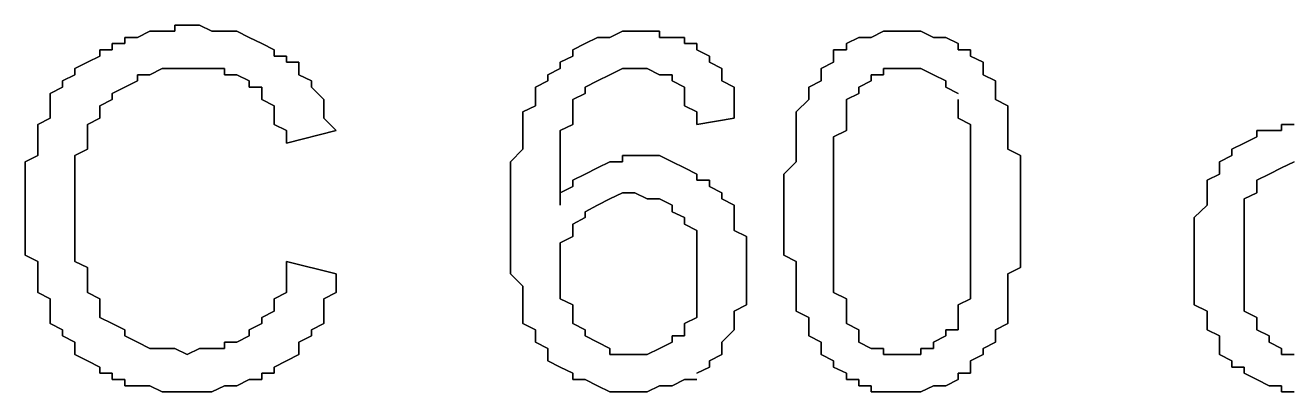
# Model space of a CAD drawing. Header units: metres. Extents: x 2.9 to 42.8, y 1.7 to 28.7.
# Drawn here: x 39.945 to 40.3031, y 23.6132 to 23.7172 of the extents above; entities that cross this region are included whole.
import ezdxf

# ---------------------------------------------------------------- set-up
doc = ezdxf.new("R2010")
doc.units = ezdxf.units.M
doc.layers.add('GRIS', color=8, linetype='Continuous')

msp = doc.modelspace()

# ---------------------------------------------------------------- linework, layer by layer
at = {"layer": 'GRIS', "lineweight": -3}
for points in [[(39.9909, 23.7172), (39.9874, 23.7172), (39.9909, 23.7172)], [(39.9874, 23.7172), (39.9874, 23.7155), (39.9874, 23.7172)], [(39.9944, 23.7172), (39.9909, 23.7172), (39.9944, 23.7172)], [(39.9979, 23.7155), (39.9944, 23.7172), (39.9979, 23.7155)], [(39.9768, 23.7137), (39.9732, 23.7137), (39.9768, 23.7137)], [(39.9732, 23.7137), (39.9732, 23.712), (39.9732, 23.7137)], [(39.9803, 23.7155), (39.9768, 23.7137), (39.9803, 23.7155)], [(39.9838, 23.7155), (39.9803, 23.7155), (39.9838, 23.7155)], [(39.9874, 23.7155), (39.9838, 23.7155), (39.9874, 23.7155)], [(40.0015, 23.7155), (39.9979, 23.7155), (40.0015, 23.7155)], [(40.005, 23.7155), (40.0015, 23.7155), (40.005, 23.7155)], [(40.0085, 23.7137), (40.005, 23.7155), (40.0085, 23.7137)], [(40.0121, 23.712), (40.0085, 23.7137), (40.0121, 23.712)], [(40.1073, 23.7137), (40.1038, 23.712), (40.1073, 23.7137)], [(40.1108, 23.7137), (40.1073, 23.7137), (40.1108, 23.7137)], [(40.1144, 23.7155), (40.1108, 23.7137), (40.1144, 23.7155)], [(40.1179, 23.7155), (40.1144, 23.7155), (40.1179, 23.7155)], [(40.1214, 23.7155), (40.1179, 23.7155), (40.1214, 23.7155)], [(40.1249, 23.7155), (40.1214, 23.7155), (40.1249, 23.7155)], [(40.1249, 23.7137), (40.1249, 23.7155), (40.1249, 23.7137)], [(40.1285, 23.7137), (40.1249, 23.7137), (40.1285, 23.7137)], [(40.132, 23.7137), (40.1285, 23.7137), (40.132, 23.7137)], [(40.132, 23.712), (40.132, 23.7137), (40.132, 23.712)], [(40.1814, 23.7137), (40.1779, 23.712), (40.1814, 23.7137)], [(40.1849, 23.7137), (40.1814, 23.7137), (40.1849, 23.7137)], [(40.1884, 23.7155), (40.1849, 23.7137), (40.1884, 23.7155)], [(40.192, 23.7155), (40.1884, 23.7155), (40.192, 23.7155)], [(40.1955, 23.7155), (40.192, 23.7155), (40.1955, 23.7155)], [(40.199, 23.7155), (40.1955, 23.7155), (40.199, 23.7155)], [(40.2026, 23.7137), (40.199, 23.7155), (40.2026, 23.7137)], [(40.2061, 23.7137), (40.2026, 23.7137), (40.2061, 23.7137)], [(40.2096, 23.712), (40.2061, 23.7137), (40.2096, 23.712)], [(39.9697, 23.7102), (39.9662, 23.7102), (39.9697, 23.7102)], [(39.9662, 23.7102), (39.9662, 23.7084), (39.9662, 23.7102)], [(39.9732, 23.712), (39.9697, 23.712), (39.9732, 23.712)], [(39.9697, 23.712), (39.9697, 23.7102), (39.9697, 23.712)], [(40.0156, 23.7102), (40.0121, 23.712), (40.0156, 23.7102)], [(40.0156, 23.7084), (40.0156, 23.7102), (40.0156, 23.7084)], [(40.1038, 23.712), (40.1003, 23.7102), (40.1038, 23.712)], [(40.1003, 23.7102), (40.1003, 23.7084), (40.1003, 23.7102)], [(40.1355, 23.712), (40.132, 23.712), (40.1355, 23.712)], [(40.1355, 23.7102), (40.1355, 23.712), (40.1355, 23.7102)], [(40.1391, 23.7084), (40.1355, 23.7102), (40.1391, 23.7084)], [(40.1779, 23.7102), (40.1743, 23.7102), (40.1779, 23.7102)], [(40.1743, 23.7102), (40.1743, 23.7084), (40.1743, 23.7102)], [(40.1779, 23.712), (40.1779, 23.7102), (40.1779, 23.712)], [(40.2096, 23.7102), (40.2096, 23.712), (40.2096, 23.7102)], [(40.2131, 23.7102), (40.2096, 23.7102), (40.2131, 23.7102)], [(40.2131, 23.7084), (40.2131, 23.7102), (40.2131, 23.7084)], [(39.9627, 23.7067), (39.9591, 23.7049), (39.9627, 23.7067)], [(39.9662, 23.7084), (39.9627, 23.7067), (39.9662, 23.7084)], [(40.0191, 23.7084), (40.0156, 23.7084), (40.0191, 23.7084)], [(40.0191, 23.7067), (40.0191, 23.7084), (40.0191, 23.7067)], [(40.0226, 23.7067), (40.0191, 23.7067), (40.0226, 23.7067)], [(40.0226, 23.7049), (40.0226, 23.7067), (40.0226, 23.7049)], [(40.1003, 23.7084), (40.0967, 23.7067), (40.1003, 23.7084)], [(40.0967, 23.7067), (40.0967, 23.7049), (40.0967, 23.7067)], [(40.1391, 23.7067), (40.1391, 23.7084), (40.1391, 23.7067)], [(40.1426, 23.7049), (40.1391, 23.7067), (40.1426, 23.7049)], [(40.1743, 23.7067), (40.1708, 23.7049), (40.1743, 23.7067)], [(40.1743, 23.7084), (40.1743, 23.7067), (40.1743, 23.7084)], [(40.2167, 23.7067), (40.2131, 23.7084), (40.2167, 23.7067)], [(40.2167, 23.7049), (40.2167, 23.7067), (40.2167, 23.7049)], [(39.9591, 23.7031), (39.9556, 23.7014), (39.9591, 23.7031)], [(39.9591, 23.7049), (39.9591, 23.7031), (39.9591, 23.7049)], [(39.9768, 23.7014), (39.9768, 23.7031), (39.9768, 23.7014)], [(39.9768, 23.7031), (39.9803, 23.7031), (39.9768, 23.7031)], [(39.9803, 23.7031), (39.9838, 23.7049), (39.9803, 23.7031)], [(39.9838, 23.7049), (39.9874, 23.7049), (39.9838, 23.7049)], [(39.9874, 23.7049), (39.9909, 23.7049), (39.9874, 23.7049)], [(39.9909, 23.7049), (39.9944, 23.7049), (39.9909, 23.7049)], [(39.9944, 23.7049), (39.9979, 23.7049), (39.9944, 23.7049)], [(39.9979, 23.7049), (40.0015, 23.7049), (39.9979, 23.7049)], [(40.0015, 23.7049), (40.0015, 23.7031), (40.0015, 23.7049)], [(40.0015, 23.7031), (40.005, 23.7031), (40.0015, 23.7031)], [(40.005, 23.7031), (40.0085, 23.7014), (40.005, 23.7031)], [(40.0226, 23.7031), (40.0226, 23.7049), (40.0226, 23.7031)], [(40.0262, 23.7014), (40.0226, 23.7031), (40.0262, 23.7014)], [(40.0967, 23.7049), (40.0932, 23.7031), (40.0967, 23.7049)], [(40.0932, 23.7031), (40.0932, 23.7014), (40.0932, 23.7031)], [(40.1073, 23.7014), (40.1108, 23.7031), (40.1073, 23.7014)], [(40.1108, 23.7031), (40.1144, 23.7049), (40.1108, 23.7031)], [(40.1144, 23.7049), (40.1179, 23.7049), (40.1144, 23.7049)], [(40.1179, 23.7049), (40.1214, 23.7049), (40.1179, 23.7049)], [(40.1214, 23.7049), (40.1249, 23.7031), (40.1214, 23.7049)], [(40.1249, 23.7031), (40.1285, 23.7031), (40.1249, 23.7031)], [(40.1285, 23.7031), (40.1285, 23.7014), (40.1285, 23.7031)], [(40.1426, 23.7031), (40.1426, 23.7049), (40.1426, 23.7031)], [(40.1426, 23.7014), (40.1426, 23.7031), (40.1426, 23.7014)], [(40.1708, 23.7049), (40.1708, 23.7031), (40.1708, 23.7049)], [(40.1708, 23.7031), (40.1708, 23.7014), (40.1708, 23.7031)], [(40.1849, 23.7014), (40.1849, 23.7031), (40.1849, 23.7014)], [(40.1849, 23.7031), (40.1884, 23.7031), (40.1849, 23.7031)], [(40.1884, 23.7031), (40.1884, 23.7049), (40.1884, 23.7031)], [(40.1884, 23.7049), (40.192, 23.7049), (40.1884, 23.7049)], [(40.192, 23.7049), (40.1955, 23.7049), (40.192, 23.7049)], [(40.1955, 23.7049), (40.199, 23.7049), (40.1955, 23.7049)], [(40.199, 23.7049), (40.2026, 23.7031), (40.199, 23.7049)], [(40.2026, 23.7031), (40.2061, 23.7014), (40.2026, 23.7031)], [(40.2167, 23.7031), (40.2167, 23.7049), (40.2167, 23.7031)], [(40.2202, 23.7014), (40.2167, 23.7031), (40.2202, 23.7014)], [(39.9556, 23.6996), (39.9521, 23.6978), (39.9556, 23.6996)], [(39.9556, 23.7014), (39.9556, 23.6996), (39.9556, 23.7014)], [(39.9697, 23.6978), (39.9732, 23.6996), (39.9697, 23.6978)], [(39.9732, 23.6996), (39.9768, 23.7014), (39.9732, 23.6996)], [(40.0085, 23.7014), (40.0085, 23.6996), (40.0085, 23.7014)], [(40.0085, 23.6996), (40.0121, 23.6996), (40.0085, 23.6996)], [(40.0121, 23.6996), (40.0121, 23.6978), (40.0121, 23.6996)], [(40.0262, 23.6996), (40.0262, 23.7014), (40.0262, 23.6996)], [(40.0297, 23.6961), (40.0262, 23.6996), (40.0297, 23.6961)], [(40.0932, 23.7014), (40.0897, 23.6996), (40.0932, 23.7014)], [(40.0897, 23.6996), (40.0897, 23.6978), (40.0897, 23.6996)], [(40.1038, 23.6996), (40.1073, 23.7014), (40.1038, 23.6996)], [(40.1038, 23.6978), (40.1038, 23.6996), (40.1038, 23.6978)], [(40.1285, 23.7014), (40.132, 23.6996), (40.1285, 23.7014)], [(40.132, 23.6996), (40.132, 23.6978), (40.132, 23.6996)], [(40.1461, 23.6996), (40.1426, 23.7014), (40.1461, 23.6996)], [(40.1461, 23.6978), (40.1461, 23.6996), (40.1461, 23.6978)], [(40.1708, 23.7014), (40.1673, 23.6996), (40.1708, 23.7014)], [(40.1673, 23.6996), (40.1673, 23.6978), (40.1673, 23.6996)], [(40.1814, 23.6996), (40.1849, 23.7014), (40.1814, 23.6996)], [(40.1814, 23.6978), (40.1814, 23.6996), (40.1814, 23.6978)], [(40.2061, 23.7014), (40.2061, 23.6996), (40.2061, 23.7014)], [(40.2061, 23.6996), (40.2096, 23.6978), (40.2061, 23.6996)], [(40.2202, 23.6996), (40.2202, 23.7014), (40.2202, 23.6996)], [(40.2202, 23.6961), (40.2202, 23.6996), (40.2202, 23.6961)], [(39.9521, 23.6978), (39.9521, 23.6943), (39.9521, 23.6978)], [(39.9662, 23.6943), (39.9697, 23.6961), (39.9662, 23.6943)], [(39.9697, 23.6961), (39.9697, 23.6978), (39.9697, 23.6961)], [(40.0121, 23.6978), (40.0121, 23.6961), (40.0121, 23.6978)], [(40.0121, 23.6961), (40.0156, 23.6943), (40.0121, 23.6961)], [(40.0297, 23.6943), (40.0297, 23.6961), (40.0297, 23.6943)], [(40.0897, 23.6978), (40.0897, 23.6961), (40.0897, 23.6978)], [(40.0897, 23.6961), (40.0897, 23.6943), (40.0897, 23.6961)], [(40.1003, 23.6961), (40.1038, 23.6978), (40.1003, 23.6961)], [(40.1003, 23.6926), (40.1003, 23.6961), (40.1003, 23.6926)], [(40.132, 23.6978), (40.132, 23.6961), (40.132, 23.6978)], [(40.132, 23.6961), (40.132, 23.6943), (40.132, 23.6961)], [(40.1461, 23.6943), (40.1461, 23.6978), (40.1461, 23.6943)], [(40.1673, 23.6961), (40.1637, 23.6926), (40.1673, 23.6961)], [(40.1673, 23.6978), (40.1673, 23.6961), (40.1673, 23.6978)], [(40.1779, 23.6961), (40.1814, 23.6978), (40.1779, 23.6961)], [(40.1779, 23.6943), (40.1779, 23.6961), (40.1779, 23.6943)], [(40.2096, 23.6961), (40.2096, 23.6943), (40.2096, 23.6961)], [(40.2237, 23.6943), (40.2202, 23.6961), (40.2237, 23.6943)], [(39.9521, 23.6943), (39.9521, 23.6926), (39.9521, 23.6943)], [(39.9521, 23.6926), (39.9521, 23.6908), (39.9521, 23.6926)], [(39.9662, 23.6926), (39.9662, 23.6943), (39.9662, 23.6926)], [(39.9662, 23.6908), (39.9662, 23.6926), (39.9662, 23.6908)], [(40.0156, 23.6943), (40.0156, 23.6926), (40.0156, 23.6943)], [(40.0156, 23.6926), (40.0156, 23.689), (40.0156, 23.6926)], [(40.0297, 23.6926), (40.0297, 23.6943), (40.0297, 23.6926)], [(40.0297, 23.6908), (40.0297, 23.6926), (40.0297, 23.6908)], [(40.0897, 23.6943), (40.0861, 23.6926), (40.0897, 23.6943)], [(40.0861, 23.6926), (40.0861, 23.6908), (40.0861, 23.6926)], [(40.1003, 23.6908), (40.1003, 23.6926), (40.1003, 23.6908)], [(40.132, 23.6943), (40.1355, 23.6926), (40.132, 23.6943)], [(40.1355, 23.6926), (40.1355, 23.689), (40.1355, 23.6926)], [(40.1461, 23.6926), (40.1461, 23.6943), (40.1461, 23.6926)], [(40.1461, 23.6908), (40.1461, 23.6926), (40.1461, 23.6908)], [(40.1637, 23.6926), (40.1637, 23.6908), (40.1637, 23.6926)], [(40.1779, 23.6926), (40.1779, 23.6943), (40.1779, 23.6926)], [(40.1779, 23.689), (40.1779, 23.6926), (40.1779, 23.689)], [(40.2096, 23.6943), (40.2096, 23.6926), (40.2096, 23.6943)], [(40.2096, 23.6926), (40.2096, 23.6908), (40.2096, 23.6926)], [(40.2237, 23.6926), (40.2237, 23.6943), (40.2237, 23.6926)], [(40.2237, 23.689), (40.2237, 23.6926), (40.2237, 23.689)], [(39.9521, 23.6908), (39.9486, 23.689), (39.9521, 23.6908)], [(39.9486, 23.689), (39.9486, 23.6873), (39.9486, 23.689)], [(39.9627, 23.689), (39.9662, 23.6908), (39.9627, 23.689)], [(39.9627, 23.6873), (39.9627, 23.689), (39.9627, 23.6873)], [(40.0156, 23.689), (40.0191, 23.6873), (40.0156, 23.689)], [(40.0332, 23.6873), (40.0297, 23.6908), (40.0332, 23.6873)], [(40.0861, 23.6908), (40.0861, 23.689), (40.0861, 23.6908)], [(40.0861, 23.689), (40.0861, 23.6855), (40.0861, 23.689)], [(40.0967, 23.6873), (40.1003, 23.689), (40.0967, 23.6873)], [(40.1003, 23.689), (40.1003, 23.6908), (40.1003, 23.689)], [(40.1355, 23.689), (40.1461, 23.6908), (40.1355, 23.689)], [(40.1637, 23.6908), (40.1637, 23.689), (40.1637, 23.6908)], [(40.1637, 23.689), (40.1637, 23.6873), (40.1637, 23.689)], [(40.1779, 23.6873), (40.1779, 23.689), (40.1779, 23.6873)], [(40.2096, 23.6908), (40.2131, 23.689), (40.2096, 23.6908)], [(40.2131, 23.689), (40.2131, 23.6873), (40.2131, 23.689)], [(40.2237, 23.6873), (40.2237, 23.689), (40.2237, 23.6873)], [(40.3049, 23.689), (40.3013, 23.689), (40.3049, 23.689)], [(40.3013, 23.689), (40.3013, 23.6873), (40.3013, 23.689)], [(39.9486, 23.6873), (39.9486, 23.6855), (39.9486, 23.6873)], [(39.9486, 23.6855), (39.9486, 23.6837), (39.9486, 23.6855)], [(39.9627, 23.6855), (39.9627, 23.6873), (39.9627, 23.6855)], [(39.9627, 23.682), (39.9627, 23.6855), (39.9627, 23.682)], [(40.0191, 23.6873), (40.0191, 23.6837), (40.0191, 23.6873)], [(40.0191, 23.6837), (40.0332, 23.6873), (40.0191, 23.6837)], [(40.0861, 23.6855), (40.0861, 23.6837), (40.0861, 23.6855)], [(40.0967, 23.6855), (40.0967, 23.6873), (40.0967, 23.6855)], [(40.0967, 23.6837), (40.0967, 23.6855), (40.0967, 23.6837)], [(40.1637, 23.6873), (40.1637, 23.6855), (40.1637, 23.6873)], [(40.1637, 23.6855), (40.1637, 23.682), (40.1637, 23.6855)], [(40.1743, 23.6855), (40.1779, 23.6873), (40.1743, 23.6855)], [(40.1743, 23.6837), (40.1743, 23.6855), (40.1743, 23.6837)], [(40.2131, 23.6873), (40.2131, 23.6855), (40.2131, 23.6873)], [(40.2131, 23.6855), (40.2131, 23.682), (40.2131, 23.6855)], [(40.2237, 23.6855), (40.2237, 23.6873), (40.2237, 23.6855)], [(40.2237, 23.6837), (40.2237, 23.6855), (40.2237, 23.6837)], [(40.2943, 23.6855), (40.2907, 23.6837), (40.2943, 23.6855)], [(40.2978, 23.6873), (40.2943, 23.6873), (40.2978, 23.6873)], [(40.2943, 23.6873), (40.2943, 23.6855), (40.2943, 23.6873)], [(40.3013, 23.6873), (40.2978, 23.6873), (40.3013, 23.6873)], [(39.9486, 23.6837), (39.9486, 23.6802), (39.9486, 23.6837)], [(39.9591, 23.6802), (39.9627, 23.682), (39.9591, 23.6802)], [(40.0861, 23.682), (40.0826, 23.6784), (40.0861, 23.682)], [(40.0861, 23.6837), (40.0861, 23.682), (40.0861, 23.6837)], [(40.0967, 23.682), (40.0967, 23.6837), (40.0967, 23.682)], [(40.0967, 23.6802), (40.0967, 23.682), (40.0967, 23.6802)], [(40.1637, 23.682), (40.1637, 23.6802), (40.1637, 23.682)], [(40.1743, 23.6802), (40.1743, 23.6837), (40.1743, 23.6802)], [(40.2131, 23.682), (40.2131, 23.6802), (40.2131, 23.682)], [(40.2237, 23.682), (40.2237, 23.6837), (40.2237, 23.682)], [(40.2273, 23.6802), (40.2237, 23.682), (40.2273, 23.6802)], [(40.2907, 23.6837), (40.2872, 23.682), (40.2907, 23.6837)], [(40.2872, 23.682), (40.2872, 23.6802), (40.2872, 23.682)], [(39.9486, 23.6802), (39.945, 23.6784), (39.9486, 23.6802)], [(39.945, 23.6784), (39.945, 23.6767), (39.945, 23.6784)], [(39.9591, 23.6784), (39.9591, 23.6802), (39.9591, 23.6784)], [(39.9591, 23.6749), (39.9591, 23.6784), (39.9591, 23.6749)], [(40.0826, 23.6784), (40.0826, 23.6767), (40.0826, 23.6784)], [(40.0967, 23.6767), (40.0967, 23.6802), (40.0967, 23.6767)], [(40.1108, 23.6784), (40.1073, 23.6767), (40.1108, 23.6784)], [(40.1144, 23.6784), (40.1108, 23.6784), (40.1144, 23.6784)], [(40.1179, 23.6802), (40.1144, 23.6802), (40.1179, 23.6802)], [(40.1144, 23.6802), (40.1144, 23.6784), (40.1144, 23.6802)], [(40.1214, 23.6802), (40.1179, 23.6802), (40.1214, 23.6802)], [(40.1249, 23.6802), (40.1214, 23.6802), (40.1249, 23.6802)], [(40.1285, 23.6784), (40.1249, 23.6802), (40.1285, 23.6784)], [(40.132, 23.6767), (40.1285, 23.6784), (40.132, 23.6767)], [(40.1637, 23.6784), (40.1602, 23.6749), (40.1637, 23.6784)], [(40.1637, 23.6802), (40.1637, 23.6784), (40.1637, 23.6802)], [(40.1743, 23.6784), (40.1743, 23.6802), (40.1743, 23.6784)], [(40.1743, 23.6749), (40.1743, 23.6784), (40.1743, 23.6749)], [(40.2131, 23.6802), (40.2131, 23.6767), (40.2131, 23.6802)], [(40.2273, 23.6767), (40.2273, 23.6802), (40.2273, 23.6767)], [(40.2872, 23.6802), (40.2837, 23.6784), (40.2872, 23.6802)], [(40.2837, 23.6784), (40.2837, 23.6767), (40.2837, 23.6784)], [(40.3013, 23.6767), (40.3049, 23.6784), (40.3013, 23.6767)], [(39.945, 23.6767), (39.945, 23.6732), (39.945, 23.6767)], [(39.9591, 23.6732), (39.9591, 23.6749), (39.9591, 23.6732)], [(40.0826, 23.6767), (40.0826, 23.6732), (40.0826, 23.6767)], [(40.0967, 23.6749), (40.0967, 23.6767), (40.0967, 23.6749)], [(40.0967, 23.6714), (40.0967, 23.6749), (40.0967, 23.6714)], [(40.1038, 23.6749), (40.1003, 23.6732), (40.1038, 23.6749)], [(40.1073, 23.6767), (40.1038, 23.6749), (40.1073, 23.6767)], [(40.1355, 23.6749), (40.132, 23.6767), (40.1355, 23.6749)], [(40.1355, 23.6732), (40.1355, 23.6749), (40.1355, 23.6732)], [(40.1602, 23.6749), (40.1602, 23.6732), (40.1602, 23.6749)], [(40.1743, 23.6732), (40.1743, 23.6749), (40.1743, 23.6732)], [(40.2131, 23.6767), (40.2131, 23.6732), (40.2131, 23.6767)], [(40.2273, 23.6749), (40.2273, 23.6767), (40.2273, 23.6749)], [(40.2273, 23.6732), (40.2273, 23.6749), (40.2273, 23.6732)], [(40.2837, 23.6749), (40.2802, 23.6732), (40.2837, 23.6749)], [(40.2837, 23.6767), (40.2837, 23.6749), (40.2837, 23.6767)], [(40.2943, 23.6732), (40.2978, 23.6749), (40.2943, 23.6732)], [(40.2978, 23.6749), (40.3013, 23.6767), (40.2978, 23.6749)], [(39.945, 23.6732), (39.945, 23.6714), (39.945, 23.6732)], [(39.945, 23.6714), (39.945, 23.6679), (39.945, 23.6714)], [(39.9591, 23.6714), (39.9591, 23.6732), (39.9591, 23.6714)], [(39.9591, 23.6679), (39.9591, 23.6714), (39.9591, 23.6679)], [(40.0826, 23.6732), (40.0826, 23.6714), (40.0826, 23.6732)], [(40.0826, 23.6714), (40.0826, 23.6679), (40.0826, 23.6714)], [(40.1003, 23.6714), (40.0967, 23.6696), (40.1003, 23.6714)], [(40.0967, 23.6679), (40.0967, 23.6714), (40.0967, 23.6679)], [(40.1003, 23.6732), (40.1003, 23.6714), (40.1003, 23.6732)], [(40.1391, 23.6732), (40.1355, 23.6732), (40.1391, 23.6732)], [(40.1391, 23.6714), (40.1391, 23.6732), (40.1391, 23.6714)], [(40.1426, 23.6696), (40.1391, 23.6714), (40.1426, 23.6696)], [(40.1602, 23.6732), (40.1602, 23.6696), (40.1602, 23.6732)], [(40.1743, 23.6696), (40.1743, 23.6732), (40.1743, 23.6696)], [(40.2131, 23.6732), (40.2131, 23.6714), (40.2131, 23.6732)], [(40.2131, 23.6714), (40.2131, 23.6679), (40.2131, 23.6714)], [(40.2273, 23.6696), (40.2273, 23.6732), (40.2273, 23.6696)], [(40.2802, 23.6732), (40.2802, 23.6714), (40.2802, 23.6732)], [(40.2802, 23.6714), (40.2802, 23.6696), (40.2802, 23.6714)], [(40.2943, 23.6714), (40.2943, 23.6732), (40.2943, 23.6714)], [(40.2943, 23.6696), (40.2943, 23.6714), (40.2943, 23.6696)], [(39.945, 23.6679), (39.945, 23.6661), (39.945, 23.6679)], [(39.9591, 23.6661), (39.9591, 23.6679), (39.9591, 23.6661)], [(40.0826, 23.6679), (40.0826, 23.6643), (40.0826, 23.6679)], [(40.0967, 23.6696), (40.0967, 23.6679), (40.0967, 23.6696)], [(40.1073, 23.6661), (40.1108, 23.6679), (40.1073, 23.6661)], [(40.1108, 23.6679), (40.1144, 23.6696), (40.1108, 23.6679)], [(40.1144, 23.6696), (40.1179, 23.6696), (40.1144, 23.6696)], [(40.1179, 23.6696), (40.1214, 23.6679), (40.1179, 23.6696)], [(40.1214, 23.6679), (40.1249, 23.6679), (40.1214, 23.6679)], [(40.1249, 23.6679), (40.1285, 23.6661), (40.1249, 23.6679)], [(40.1426, 23.6679), (40.1426, 23.6696), (40.1426, 23.6679)], [(40.1461, 23.6661), (40.1426, 23.6679), (40.1461, 23.6661)], [(40.1602, 23.6696), (40.1602, 23.6679), (40.1602, 23.6696)], [(40.1602, 23.6679), (40.1602, 23.6643), (40.1602, 23.6679)], [(40.1743, 23.6661), (40.1743, 23.6696), (40.1743, 23.6661)], [(40.2131, 23.6679), (40.2131, 23.6643), (40.2131, 23.6679)], [(40.2273, 23.6661), (40.2273, 23.6696), (40.2273, 23.6661)], [(40.2802, 23.6696), (40.2802, 23.6679), (40.2802, 23.6696)], [(40.2802, 23.6679), (40.2802, 23.6661), (40.2802, 23.6679)], [(40.2907, 23.6679), (40.2943, 23.6696), (40.2907, 23.6679)], [(40.2907, 23.6643), (40.2907, 23.6679), (40.2907, 23.6643)], [(39.945, 23.6661), (39.945, 23.6643), (39.945, 23.6661)], [(39.945, 23.6643), (39.945, 23.6626), (39.945, 23.6643)], [(39.9591, 23.6626), (39.9591, 23.6661), (39.9591, 23.6626)], [(40.0826, 23.6643), (40.0826, 23.6626), (40.0826, 23.6643)], [(40.1038, 23.6643), (40.1073, 23.6661), (40.1038, 23.6643)], [(40.1038, 23.6626), (40.1038, 23.6643), (40.1038, 23.6626)], [(40.1285, 23.6661), (40.1285, 23.6643), (40.1285, 23.6661)], [(40.1285, 23.6643), (40.132, 23.6626), (40.1285, 23.6643)], [(40.1461, 23.6626), (40.1461, 23.6661), (40.1461, 23.6626)], [(40.1602, 23.6643), (40.1602, 23.6608), (40.1602, 23.6643)], [(40.1743, 23.6643), (40.1743, 23.6661), (40.1743, 23.6643)], [(40.1743, 23.6608), (40.1743, 23.6643), (40.1743, 23.6608)], [(40.2131, 23.6643), (40.2131, 23.6608), (40.2131, 23.6643)], [(40.2273, 23.6643), (40.2273, 23.6661), (40.2273, 23.6643)], [(40.2273, 23.6608), (40.2273, 23.6643), (40.2273, 23.6608)], [(40.2802, 23.6661), (40.2766, 23.6626), (40.2802, 23.6661)], [(40.2907, 23.6626), (40.2907, 23.6643), (40.2907, 23.6626)], [(39.945, 23.6626), (39.945, 23.659), (39.945, 23.6626)], [(39.9591, 23.6608), (39.9591, 23.6626), (39.9591, 23.6608)], [(39.9591, 23.6573), (39.9591, 23.6608), (39.9591, 23.6573)], [(40.0826, 23.6626), (40.0826, 23.6608), (40.0826, 23.6626)], [(40.0826, 23.6608), (40.0826, 23.6573), (40.0826, 23.6608)], [(40.1003, 23.6608), (40.1038, 23.6626), (40.1003, 23.6608)], [(40.1003, 23.659), (40.1003, 23.6608), (40.1003, 23.659)], [(40.132, 23.6626), (40.132, 23.6608), (40.132, 23.6626)], [(40.132, 23.6608), (40.1355, 23.659), (40.132, 23.6608)], [(40.1461, 23.6608), (40.1461, 23.6626), (40.1461, 23.6608)], [(40.1461, 23.659), (40.1461, 23.6608), (40.1461, 23.659)], [(40.1602, 23.6608), (40.1602, 23.659), (40.1602, 23.6608)], [(40.1743, 23.6573), (40.1743, 23.6608), (40.1743, 23.6573)], [(40.2131, 23.6608), (40.2131, 23.6573), (40.2131, 23.6608)], [(40.2273, 23.659), (40.2273, 23.6608), (40.2273, 23.659)], [(40.2766, 23.6626), (40.2766, 23.6608), (40.2766, 23.6626)], [(40.2766, 23.6608), (40.2766, 23.659), (40.2766, 23.6608)], [(40.2907, 23.6608), (40.2907, 23.6626), (40.2907, 23.6608)], [(40.2907, 23.6573), (40.2907, 23.6608), (40.2907, 23.6573)], [(39.945, 23.659), (39.945, 23.6573), (39.945, 23.659)], [(39.945, 23.6573), (39.945, 23.6555), (39.945, 23.6573)], [(39.9591, 23.6555), (39.9591, 23.6573), (39.9591, 23.6555)], [(40.0826, 23.6573), (40.0826, 23.6537), (40.0826, 23.6573)], [(40.0967, 23.6555), (40.1003, 23.6573), (40.0967, 23.6555)], [(40.1003, 23.6573), (40.1003, 23.659), (40.1003, 23.6573)], [(40.1355, 23.659), (40.1355, 23.6573), (40.1355, 23.659)], [(40.1355, 23.6573), (40.1355, 23.6537), (40.1355, 23.6573)], [(40.1496, 23.6573), (40.1461, 23.659), (40.1496, 23.6573)], [(40.1496, 23.6537), (40.1496, 23.6573), (40.1496, 23.6537)], [(40.1602, 23.659), (40.1602, 23.6555), (40.1602, 23.659)], [(40.1743, 23.6537), (40.1743, 23.6573), (40.1743, 23.6537)], [(40.2131, 23.6573), (40.2131, 23.6537), (40.2131, 23.6573)], [(40.2273, 23.6555), (40.2273, 23.659), (40.2273, 23.6555)], [(40.2766, 23.659), (40.2766, 23.6555), (40.2766, 23.659)], [(40.2907, 23.6555), (40.2907, 23.6573), (40.2907, 23.6555)], [(39.945, 23.6555), (39.945, 23.652), (39.945, 23.6555)], [(39.9591, 23.6537), (39.9591, 23.6555), (39.9591, 23.6537)], [(39.9591, 23.6502), (39.9591, 23.6537), (39.9591, 23.6502)], [(40.0826, 23.6537), (40.0826, 23.652), (40.0826, 23.6537)], [(40.0967, 23.6537), (40.0967, 23.6555), (40.0967, 23.6537)], [(40.0967, 23.6502), (40.0967, 23.6537), (40.0967, 23.6502)], [(40.1355, 23.6537), (40.1355, 23.652), (40.1355, 23.6537)], [(40.1496, 23.652), (40.1496, 23.6537), (40.1496, 23.652)], [(40.1602, 23.6555), (40.1602, 23.652), (40.1602, 23.6555)], [(40.1743, 23.652), (40.1743, 23.6537), (40.1743, 23.652)], [(40.2131, 23.6537), (40.2131, 23.652), (40.2131, 23.6537)], [(40.2273, 23.6537), (40.2273, 23.6555), (40.2273, 23.6537)], [(40.2273, 23.6502), (40.2273, 23.6537), (40.2273, 23.6502)], [(40.2766, 23.6555), (40.2766, 23.6537), (40.2766, 23.6555)], [(40.2766, 23.6537), (40.2766, 23.6502), (40.2766, 23.6537)], [(40.2907, 23.652), (40.2907, 23.6555), (40.2907, 23.652)], [(39.945, 23.652), (39.9486, 23.6502), (39.945, 23.652)], [(39.9486, 23.6502), (39.9486, 23.6485), (39.9486, 23.6502)], [(39.9627, 23.6485), (39.9591, 23.6502), (39.9627, 23.6485)], [(40.0191, 23.6502), (40.0191, 23.6485), (40.0191, 23.6502)], [(40.0332, 23.6467), (40.0191, 23.6502), (40.0332, 23.6467)], [(40.0826, 23.652), (40.0826, 23.6485), (40.0826, 23.652)], [(40.0967, 23.6485), (40.0967, 23.6502), (40.0967, 23.6485)], [(40.1355, 23.652), (40.1355, 23.6502), (40.1355, 23.652)], [(40.1355, 23.6502), (40.1355, 23.6467), (40.1355, 23.6502)], [(40.1496, 23.6502), (40.1496, 23.652), (40.1496, 23.6502)], [(40.1496, 23.6467), (40.1496, 23.6502), (40.1496, 23.6467)], [(40.1602, 23.652), (40.1637, 23.6502), (40.1602, 23.652)], [(40.1637, 23.6502), (40.1637, 23.6467), (40.1637, 23.6502)], [(40.1743, 23.6485), (40.1743, 23.652), (40.1743, 23.6485)], [(40.2131, 23.652), (40.2131, 23.6485), (40.2131, 23.652)], [(40.2273, 23.6485), (40.2273, 23.6502), (40.2273, 23.6485)], [(40.2766, 23.6502), (40.2766, 23.6467), (40.2766, 23.6502)], [(40.2907, 23.6502), (40.2907, 23.652), (40.2907, 23.6502)], [(40.2907, 23.6485), (40.2907, 23.6502), (40.2907, 23.6485)], [(39.9486, 23.6485), (39.9486, 23.6449), (39.9486, 23.6485)], [(39.9627, 23.6467), (39.9627, 23.6485), (39.9627, 23.6467)], [(39.9627, 23.6449), (39.9627, 23.6467), (39.9627, 23.6449)], [(40.0191, 23.6485), (40.0191, 23.6467), (40.0191, 23.6485)], [(40.0191, 23.6467), (40.0191, 23.6449), (40.0191, 23.6467)], [(40.0332, 23.6449), (40.0332, 23.6467), (40.0332, 23.6449)], [(40.0826, 23.6485), (40.0826, 23.6467), (40.0826, 23.6485)], [(40.0826, 23.6467), (40.0861, 23.6432), (40.0826, 23.6467)], [(40.0967, 23.6467), (40.0967, 23.6485), (40.0967, 23.6467)], [(40.0967, 23.6449), (40.0967, 23.6467), (40.0967, 23.6449)], [(40.1355, 23.6467), (40.1355, 23.6449), (40.1355, 23.6467)], [(40.1496, 23.6449), (40.1496, 23.6467), (40.1496, 23.6449)], [(40.1637, 23.6467), (40.1637, 23.6449), (40.1637, 23.6467)], [(40.1743, 23.6467), (40.1743, 23.6485), (40.1743, 23.6467)], [(40.1743, 23.6432), (40.1743, 23.6467), (40.1743, 23.6432)], [(40.2131, 23.6485), (40.2131, 23.6467), (40.2131, 23.6485)], [(40.2131, 23.6467), (40.2131, 23.6432), (40.2131, 23.6467)], [(40.2237, 23.6467), (40.2273, 23.6485), (40.2237, 23.6467)], [(40.2237, 23.6432), (40.2237, 23.6467), (40.2237, 23.6432)], [(40.2766, 23.6467), (40.2766, 23.6449), (40.2766, 23.6467)], [(40.2907, 23.6449), (40.2907, 23.6485), (40.2907, 23.6449)], [(39.9486, 23.6449), (39.9486, 23.6432), (39.9486, 23.6449)], [(39.9486, 23.6432), (39.9486, 23.6414), (39.9486, 23.6432)], [(39.9627, 23.6432), (39.9627, 23.6449), (39.9627, 23.6432)], [(39.9627, 23.6414), (39.9627, 23.6432), (39.9627, 23.6414)], [(40.0191, 23.6449), (40.0191, 23.6414), (40.0191, 23.6449)], [(40.0332, 23.6414), (40.0332, 23.6449), (40.0332, 23.6414)], [(40.0861, 23.6432), (40.0861, 23.6414), (40.0861, 23.6432)], [(40.0967, 23.6432), (40.0967, 23.6449), (40.0967, 23.6432)], [(40.0967, 23.6396), (40.0967, 23.6432), (40.0967, 23.6396)], [(40.1355, 23.6449), (40.1355, 23.6414), (40.1355, 23.6449)], [(40.1496, 23.6432), (40.1496, 23.6449), (40.1496, 23.6432)], [(40.1496, 23.6396), (40.1496, 23.6432), (40.1496, 23.6396)], [(40.1637, 23.6449), (40.1637, 23.6432), (40.1637, 23.6449)], [(40.1637, 23.6432), (40.1637, 23.6396), (40.1637, 23.6432)], [(40.1743, 23.6414), (40.1743, 23.6432), (40.1743, 23.6414)], [(40.2131, 23.6432), (40.2131, 23.6414), (40.2131, 23.6432)], [(40.2237, 23.6414), (40.2237, 23.6432), (40.2237, 23.6414)], [(40.2766, 23.6449), (40.2766, 23.6432), (40.2766, 23.6449)], [(40.2766, 23.6432), (40.2766, 23.6396), (40.2766, 23.6432)], [(40.2907, 23.6432), (40.2907, 23.6449), (40.2907, 23.6432)], [(40.2907, 23.6396), (40.2907, 23.6432), (40.2907, 23.6396)], [(39.9486, 23.6414), (39.9521, 23.6396), (39.9486, 23.6414)], [(39.9521, 23.6396), (39.9521, 23.6379), (39.9521, 23.6396)], [(39.9662, 23.6396), (39.9627, 23.6414), (39.9662, 23.6396)], [(39.9662, 23.6361), (39.9662, 23.6396), (39.9662, 23.6361)], [(40.0191, 23.6414), (40.0156, 23.6396), (40.0191, 23.6414)], [(40.0156, 23.6396), (40.0156, 23.6379), (40.0156, 23.6396)], [(40.0297, 23.6396), (40.0332, 23.6414), (40.0297, 23.6396)], [(40.0297, 23.6361), (40.0297, 23.6396), (40.0297, 23.6361)], [(40.0861, 23.6414), (40.0861, 23.6396), (40.0861, 23.6414)], [(40.0861, 23.6396), (40.0861, 23.6361), (40.0861, 23.6396)], [(40.1003, 23.6379), (40.0967, 23.6396), (40.1003, 23.6379)], [(40.1355, 23.6414), (40.1355, 23.6396), (40.1355, 23.6414)], [(40.1355, 23.6396), (40.1355, 23.6379), (40.1355, 23.6396)], [(40.1496, 23.6379), (40.1496, 23.6396), (40.1496, 23.6379)], [(40.1637, 23.6396), (40.1637, 23.6379), (40.1637, 23.6396)], [(40.1779, 23.6396), (40.1743, 23.6414), (40.1779, 23.6396)], [(40.1779, 23.6379), (40.1779, 23.6396), (40.1779, 23.6379)], [(40.2131, 23.6396), (40.2096, 23.6379), (40.2131, 23.6396)], [(40.2131, 23.6414), (40.2131, 23.6396), (40.2131, 23.6414)], [(40.2237, 23.6396), (40.2237, 23.6414), (40.2237, 23.6396)], [(40.2237, 23.6379), (40.2237, 23.6396), (40.2237, 23.6379)], [(40.2766, 23.6396), (40.2766, 23.6379), (40.2766, 23.6396)], [(40.2907, 23.6379), (40.2907, 23.6396), (40.2907, 23.6379)], [(39.9521, 23.6379), (39.9521, 23.6361), (39.9521, 23.6379)], [(39.9521, 23.6361), (39.9521, 23.6326), (39.9521, 23.6361)], [(39.9662, 23.6343), (39.9662, 23.6361), (39.9662, 23.6343)], [(40.0156, 23.6361), (40.0121, 23.6343), (40.0156, 23.6361)], [(40.0156, 23.6379), (40.0156, 23.6361), (40.0156, 23.6379)], [(40.0297, 23.6343), (40.0297, 23.6361), (40.0297, 23.6343)], [(40.0861, 23.6361), (40.0861, 23.6343), (40.0861, 23.6361)], [(40.1003, 23.6361), (40.1003, 23.6379), (40.1003, 23.6361)], [(40.1003, 23.6343), (40.1003, 23.6361), (40.1003, 23.6343)], [(40.1355, 23.6379), (40.1355, 23.6343), (40.1355, 23.6379)], [(40.1461, 23.6361), (40.1496, 23.6379), (40.1461, 23.6361)], [(40.1461, 23.6326), (40.1461, 23.6361), (40.1461, 23.6326)], [(40.1637, 23.6379), (40.1637, 23.6361), (40.1637, 23.6379)], [(40.1637, 23.6361), (40.1673, 23.6343), (40.1637, 23.6361)], [(40.1779, 23.6361), (40.1779, 23.6379), (40.1779, 23.6361)], [(40.1779, 23.6343), (40.1779, 23.6361), (40.1779, 23.6343)], [(40.2096, 23.6379), (40.2096, 23.6361), (40.2096, 23.6379)], [(40.2096, 23.6361), (40.2096, 23.6343), (40.2096, 23.6361)], [(40.2237, 23.6361), (40.2237, 23.6379), (40.2237, 23.6361)], [(40.2237, 23.6326), (40.2237, 23.6361), (40.2237, 23.6326)], [(40.2766, 23.6379), (40.2802, 23.6361), (40.2766, 23.6379)], [(40.2802, 23.6361), (40.2802, 23.6343), (40.2802, 23.6361)], [(40.2907, 23.6361), (40.2907, 23.6379), (40.2907, 23.6361)], [(40.2943, 23.6343), (40.2907, 23.6361), (40.2943, 23.6343)], [(39.9521, 23.6326), (39.9556, 23.6308), (39.9521, 23.6326)], [(39.9697, 23.6326), (39.9662, 23.6343), (39.9697, 23.6326)], [(39.9732, 23.6308), (39.9697, 23.6326), (39.9732, 23.6308)], [(40.0121, 23.6326), (40.0085, 23.6308), (40.0121, 23.6326)], [(40.0121, 23.6343), (40.0121, 23.6326), (40.0121, 23.6343)], [(40.0262, 23.6308), (40.0297, 23.6326), (40.0262, 23.6308)], [(40.0297, 23.6326), (40.0297, 23.6343), (40.0297, 23.6326)], [(40.0861, 23.6343), (40.0861, 23.6326), (40.0861, 23.6343)], [(40.0861, 23.6326), (40.0897, 23.6308), (40.0861, 23.6326)], [(40.1003, 23.6326), (40.1003, 23.6343), (40.1003, 23.6326)], [(40.1038, 23.6308), (40.1003, 23.6326), (40.1038, 23.6308)], [(40.1355, 23.6343), (40.132, 23.6326), (40.1355, 23.6343)], [(40.132, 23.6326), (40.132, 23.6308), (40.132, 23.6326)], [(40.1461, 23.6308), (40.1461, 23.6326), (40.1461, 23.6308)], [(40.1673, 23.6343), (40.1673, 23.6326), (40.1673, 23.6343)], [(40.1673, 23.6326), (40.1673, 23.6308), (40.1673, 23.6326)], [(40.1779, 23.6326), (40.1779, 23.6343), (40.1779, 23.6326)], [(40.1814, 23.6308), (40.1779, 23.6326), (40.1814, 23.6308)], [(40.2096, 23.6343), (40.2096, 23.6326), (40.2096, 23.6343)], [(40.2096, 23.6326), (40.2096, 23.6308), (40.2096, 23.6326)], [(40.2202, 23.6308), (40.2237, 23.6326), (40.2202, 23.6308)], [(40.2802, 23.6343), (40.2802, 23.6308), (40.2802, 23.6343)], [(40.2943, 23.6326), (40.2943, 23.6343), (40.2943, 23.6326)], [(40.2943, 23.6308), (40.2943, 23.6326), (40.2943, 23.6308)], [(39.9556, 23.6308), (39.9556, 23.6291), (39.9556, 23.6308)], [(39.9556, 23.6291), (39.9591, 23.6273), (39.9556, 23.6291)], [(39.9732, 23.6291), (39.9732, 23.6308), (39.9732, 23.6291)], [(39.9768, 23.6273), (39.9732, 23.6291), (39.9768, 23.6273)], [(40.0085, 23.6291), (40.005, 23.6273), (40.0085, 23.6291)], [(40.0085, 23.6308), (40.0085, 23.6291), (40.0085, 23.6308)], [(40.0226, 23.6273), (40.0262, 23.6291), (40.0226, 23.6273)], [(40.0262, 23.6291), (40.0262, 23.6308), (40.0262, 23.6291)], [(40.0897, 23.6308), (40.0897, 23.6291), (40.0897, 23.6308)], [(40.0897, 23.6291), (40.0897, 23.6273), (40.0897, 23.6291)], [(40.1038, 23.6291), (40.1038, 23.6308), (40.1038, 23.6291)], [(40.1073, 23.6273), (40.1038, 23.6291), (40.1073, 23.6273)], [(40.132, 23.6291), (40.1285, 23.6291), (40.132, 23.6291)], [(40.1285, 23.6291), (40.1285, 23.6273), (40.1285, 23.6291)], [(40.132, 23.6308), (40.132, 23.6291), (40.132, 23.6308)], [(40.1426, 23.6273), (40.1461, 23.6308), (40.1426, 23.6273)], [(40.1673, 23.6308), (40.1673, 23.6291), (40.1673, 23.6308)], [(40.1673, 23.6291), (40.1708, 23.6273), (40.1673, 23.6291)], [(40.1814, 23.6291), (40.1814, 23.6308), (40.1814, 23.6291)], [(40.1814, 23.6273), (40.1814, 23.6291), (40.1814, 23.6273)], [(40.2061, 23.6291), (40.2026, 23.6273), (40.2061, 23.6291)], [(40.2096, 23.6308), (40.2061, 23.6308), (40.2096, 23.6308)], [(40.2061, 23.6308), (40.2061, 23.6291), (40.2061, 23.6308)], [(40.2202, 23.6291), (40.2202, 23.6308), (40.2202, 23.6291)], [(40.2202, 23.6273), (40.2202, 23.6291), (40.2202, 23.6273)], [(40.2802, 23.6308), (40.2837, 23.6291), (40.2802, 23.6308)], [(40.2837, 23.6291), (40.2837, 23.6255), (40.2837, 23.6291)], [(40.2978, 23.6291), (40.2943, 23.6308), (40.2978, 23.6291)], [(40.2978, 23.6273), (40.2978, 23.6291), (40.2978, 23.6273)], [(39.9591, 23.6273), (39.9591, 23.6255), (39.9591, 23.6273)], [(39.9591, 23.6255), (39.9591, 23.6238), (39.9591, 23.6255)], [(39.9803, 23.6255), (39.9768, 23.6273), (39.9803, 23.6255)], [(39.9838, 23.6255), (39.9803, 23.6255), (39.9838, 23.6255)], [(39.9874, 23.6255), (39.9838, 23.6255), (39.9874, 23.6255)], [(39.9909, 23.6238), (39.9874, 23.6255), (39.9909, 23.6238)], [(39.9944, 23.6255), (39.9909, 23.6238), (39.9944, 23.6255)], [(39.9979, 23.6255), (39.9944, 23.6255), (39.9979, 23.6255)], [(40.0015, 23.6255), (39.9979, 23.6255), (40.0015, 23.6255)], [(40.005, 23.6273), (40.0015, 23.6273), (40.005, 23.6273)], [(40.0015, 23.6273), (40.0015, 23.6255), (40.0015, 23.6273)], [(40.0226, 23.6255), (40.0226, 23.6273), (40.0226, 23.6255)], [(40.0226, 23.6238), (40.0226, 23.6255), (40.0226, 23.6238)], [(40.0897, 23.6273), (40.0932, 23.6255), (40.0897, 23.6273)], [(40.0932, 23.6255), (40.0932, 23.6238), (40.0932, 23.6255)], [(40.1108, 23.6255), (40.1073, 23.6273), (40.1108, 23.6255)], [(40.1108, 23.6238), (40.1108, 23.6255), (40.1108, 23.6238)], [(40.1249, 23.6255), (40.1214, 23.6238), (40.1249, 23.6255)], [(40.1285, 23.6273), (40.1249, 23.6255), (40.1285, 23.6273)], [(40.1426, 23.6255), (40.1426, 23.6273), (40.1426, 23.6255)], [(40.1426, 23.6238), (40.1426, 23.6255), (40.1426, 23.6238)], [(40.1708, 23.6273), (40.1708, 23.6255), (40.1708, 23.6273)], [(40.1708, 23.6255), (40.1708, 23.6238), (40.1708, 23.6255)], [(40.1849, 23.6255), (40.1814, 23.6273), (40.1849, 23.6255)], [(40.1884, 23.6255), (40.1849, 23.6255), (40.1884, 23.6255)], [(40.1884, 23.6238), (40.1884, 23.6255), (40.1884, 23.6238)], [(40.2026, 23.6255), (40.199, 23.6255), (40.2026, 23.6255)], [(40.199, 23.6255), (40.199, 23.6238), (40.199, 23.6255)], [(40.2026, 23.6273), (40.2026, 23.6255), (40.2026, 23.6273)], [(40.2167, 23.6255), (40.2202, 23.6273), (40.2167, 23.6255)], [(40.2167, 23.6238), (40.2167, 23.6255), (40.2167, 23.6238)], [(40.2837, 23.6255), (40.2837, 23.6238), (40.2837, 23.6255)], [(40.3013, 23.6255), (40.2978, 23.6273), (40.3013, 23.6255)], [(40.3013, 23.6238), (40.3013, 23.6255), (40.3013, 23.6238)], [(39.9591, 23.6238), (39.9627, 23.622), (39.9591, 23.6238)], [(39.9627, 23.622), (39.9662, 23.6202), (39.9627, 23.622)], [(40.0156, 23.6202), (40.0191, 23.622), (40.0156, 23.6202)], [(40.0191, 23.622), (40.0226, 23.6238), (40.0191, 23.622)], [(40.0932, 23.6238), (40.0932, 23.622), (40.0932, 23.6238)], [(40.0932, 23.622), (40.0967, 23.6202), (40.0932, 23.622)], [(40.1144, 23.6238), (40.1108, 23.6238), (40.1144, 23.6238)], [(40.1179, 23.6238), (40.1144, 23.6238), (40.1179, 23.6238)], [(40.1214, 23.6238), (40.1179, 23.6238), (40.1214, 23.6238)], [(40.1391, 23.622), (40.1426, 23.6238), (40.1391, 23.622)], [(40.1391, 23.6202), (40.1391, 23.622), (40.1391, 23.6202)], [(40.1708, 23.6238), (40.1743, 23.622), (40.1708, 23.6238)], [(40.1743, 23.622), (40.1743, 23.6202), (40.1743, 23.622)], [(40.192, 23.6238), (40.1884, 23.6238), (40.192, 23.6238)], [(40.1955, 23.6238), (40.192, 23.6238), (40.1955, 23.6238)], [(40.199, 23.6238), (40.1955, 23.6238), (40.199, 23.6238)], [(40.2131, 23.622), (40.2167, 23.6238), (40.2131, 23.622)], [(40.2131, 23.6202), (40.2131, 23.622), (40.2131, 23.6202)], [(40.2837, 23.6238), (40.2872, 23.622), (40.2837, 23.6238)], [(40.2872, 23.622), (40.2872, 23.6202), (40.2872, 23.622)], [(40.3049, 23.6238), (40.3013, 23.6238), (40.3049, 23.6238)], [(39.9662, 23.6202), (39.9662, 23.6185), (39.9662, 23.6202)], [(39.9662, 23.6185), (39.9697, 23.6185), (39.9662, 23.6185)], [(39.9697, 23.6185), (39.9697, 23.6167), (39.9697, 23.6185)], [(39.9697, 23.6167), (39.9732, 23.6167), (39.9697, 23.6167)], [(39.9732, 23.6167), (39.9732, 23.6149), (39.9732, 23.6167)], [(40.005, 23.6149), (40.0085, 23.6167), (40.005, 23.6149)], [(40.0085, 23.6167), (40.0121, 23.6167), (40.0085, 23.6167)], [(40.0121, 23.6167), (40.0121, 23.6185), (40.0121, 23.6167)], [(40.0121, 23.6185), (40.0156, 23.6185), (40.0121, 23.6185)], [(40.0156, 23.6185), (40.0156, 23.6202), (40.0156, 23.6185)], [(40.0967, 23.6202), (40.1003, 23.6185), (40.0967, 23.6202)], [(40.1003, 23.6185), (40.1003, 23.6167), (40.1003, 23.6185)], [(40.1003, 23.6167), (40.1038, 23.6167), (40.1003, 23.6167)], [(40.1038, 23.6167), (40.1073, 23.6149), (40.1038, 23.6167)], [(40.1285, 23.6149), (40.132, 23.6167), (40.1285, 23.6149)], [(40.132, 23.6167), (40.1355, 23.6167), (40.132, 23.6167)], [(40.1355, 23.6185), (40.1391, 23.6202), (40.1355, 23.6185)], [(40.1743, 23.6202), (40.1779, 23.6185), (40.1743, 23.6202)], [(40.1779, 23.6185), (40.1779, 23.6167), (40.1779, 23.6185)], [(40.1779, 23.6167), (40.1814, 23.6167), (40.1779, 23.6167)], [(40.1814, 23.6167), (40.1814, 23.6149), (40.1814, 23.6167)], [(40.2061, 23.6149), (40.2096, 23.6167), (40.2061, 23.6149)], [(40.2096, 23.6167), (40.2096, 23.6185), (40.2096, 23.6167)], [(40.2096, 23.6185), (40.2131, 23.6185), (40.2096, 23.6185)], [(40.2131, 23.6185), (40.2131, 23.6202), (40.2131, 23.6185)], [(40.2872, 23.6202), (40.2907, 23.6202), (40.2872, 23.6202)], [(40.2907, 23.6202), (40.2907, 23.6185), (40.2907, 23.6202)], [(40.2907, 23.6185), (40.2943, 23.6167), (40.2907, 23.6185)], [(40.2943, 23.6167), (40.2978, 23.6149), (40.2943, 23.6167)], [(39.9732, 23.6149), (39.9768, 23.6149), (39.9732, 23.6149)], [(39.9768, 23.6149), (39.9803, 23.6149), (39.9768, 23.6149)], [(39.9803, 23.6149), (39.9838, 23.6132), (39.9803, 23.6149)], [(39.9838, 23.6132), (39.9874, 23.6132), (39.9838, 23.6132)], [(39.9874, 23.6132), (39.9909, 23.6132), (39.9874, 23.6132)], [(39.9909, 23.6132), (39.9944, 23.6132), (39.9909, 23.6132)], [(39.9944, 23.6132), (39.9979, 23.6132), (39.9944, 23.6132)], [(39.9979, 23.6132), (40.0015, 23.6149), (39.9979, 23.6132)], [(40.0015, 23.6149), (40.005, 23.6149), (40.0015, 23.6149)], [(40.1073, 23.6149), (40.1108, 23.6132), (40.1073, 23.6149)], [(40.1108, 23.6132), (40.1144, 23.6132), (40.1108, 23.6132)], [(40.1144, 23.6132), (40.1179, 23.6132), (40.1144, 23.6132)], [(40.1179, 23.6132), (40.1214, 23.6132), (40.1179, 23.6132)], [(40.1214, 23.6132), (40.1249, 23.6149), (40.1214, 23.6132)], [(40.1249, 23.6149), (40.1285, 23.6149), (40.1249, 23.6149)], [(40.1814, 23.6149), (40.1849, 23.6149), (40.1814, 23.6149)], [(40.1849, 23.6149), (40.1849, 23.6132), (40.1849, 23.6149)], [(40.1849, 23.6132), (40.1884, 23.6132), (40.1849, 23.6132)], [(40.1884, 23.6132), (40.192, 23.6132), (40.1884, 23.6132)], [(40.192, 23.6132), (40.1955, 23.6132), (40.192, 23.6132)], [(40.1955, 23.6132), (40.199, 23.6132), (40.1955, 23.6132)], [(40.199, 23.6132), (40.2026, 23.6149), (40.199, 23.6132)], [(40.2026, 23.6149), (40.2061, 23.6149), (40.2026, 23.6149)], [(40.2978, 23.6149), (40.3013, 23.6149), (40.2978, 23.6149)], [(40.3013, 23.6149), (40.3013, 23.6132), (40.3013, 23.6149)], [(40.3013, 23.6132), (40.3049, 23.6132), (40.3013, 23.6132)]]:
    msp.add_lwpolyline(points, dxfattribs=at)
msp.add_lwpolyline([(40.0967, 23.6679), (40.0967, 23.6661), (40.0967, 23.6679), (40.0967, 23.6661)], close=True, dxfattribs=at)

doc.saveas('drawing.dxf')
